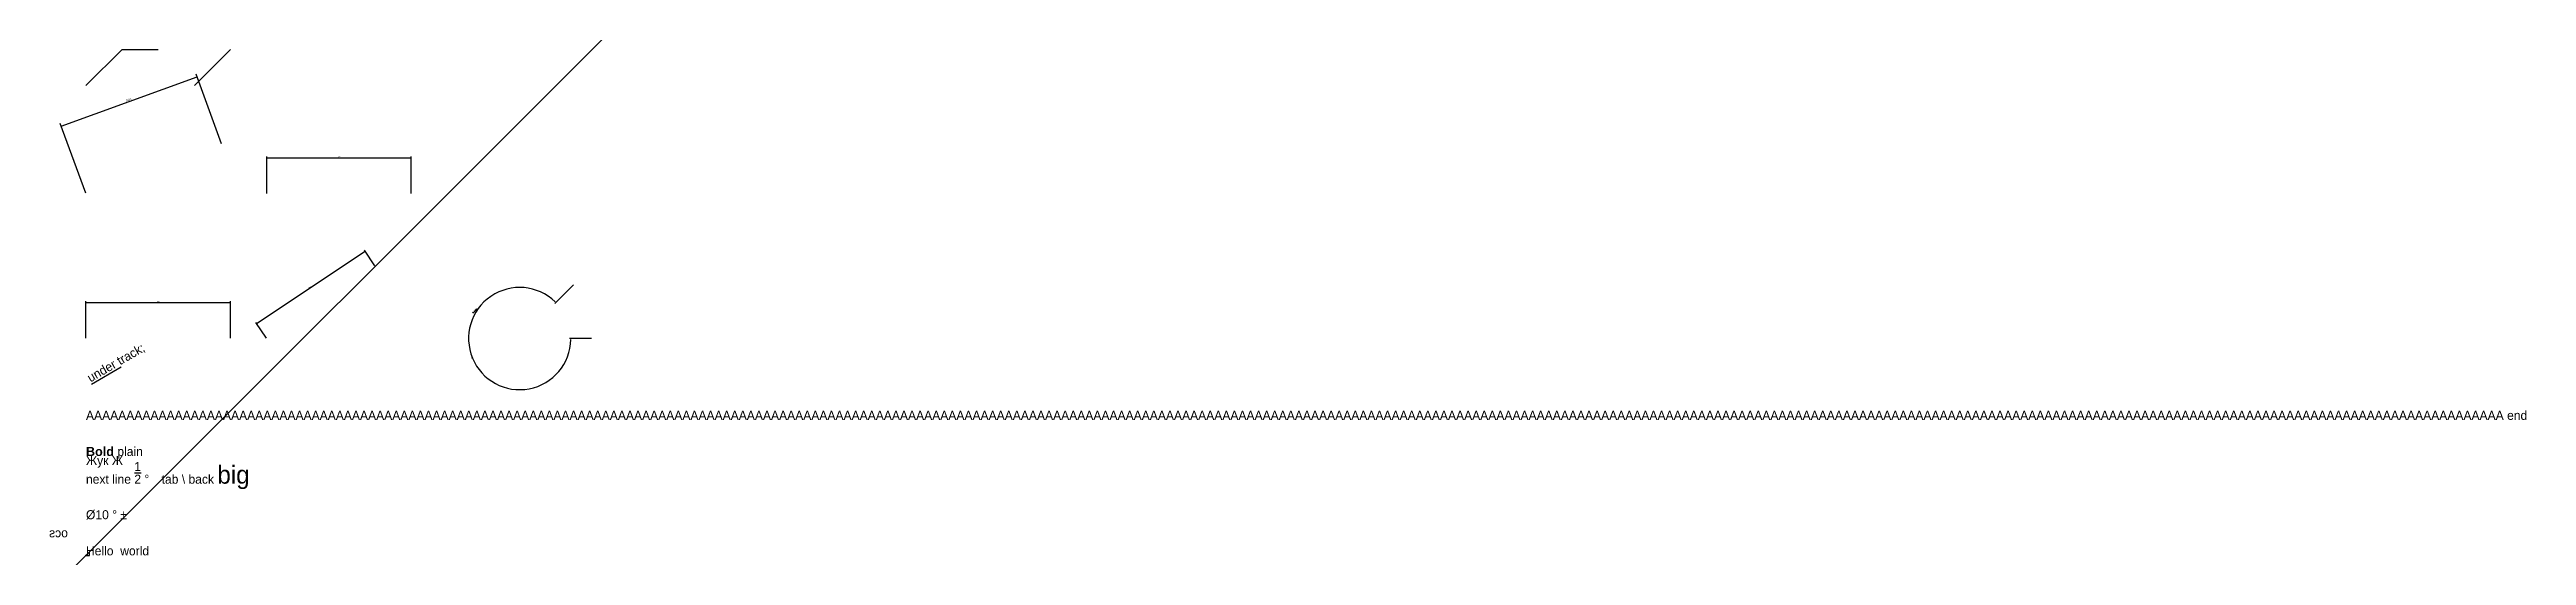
# Model space of a CAD drawing. Header units: millimetres. Extents: x -10 to 675, y 0 to 140.
import ezdxf

# ---------------------------------------------------------------- set-up
doc = ezdxf.new("R2010")
doc.units = ezdxf.units.MM
doc.styles.add('OpenSansCondensed-Light', font='OpenSansCondensed-Light.ttf')
doc.dimstyles.new('EZ_CURVED', dxfattribs={"dimtxt": 0.25, "dimasz": 0.25, "dimexe": 0.375, "dimexo": 0.125, "dimgap": 0.1, "dimtad": 1, "dimlfac": 100, "dimzin": 12, "dimdsep": 46, "dimtxsty": 'OpenSansCondensed-Light', "dimcen": 2.5, "dimazin": 2, "dimtfac": 0.5, "dimtmove": 2, "dimatfit": 3, "dimarcsym": 2})
doc.dimstyles.new('EZ_RADIUS', dxfattribs={"dimtxt": 0.25, "dimasz": 0.25, "dimexe": 0.375, "dimexo": 0.125, "dimgap": 0.1, "dimtad": 1, "dimlfac": 100, "dimzin": 12, "dimdsep": 46, "dimtxsty": 'OpenSansCondensed-Light', "dimblk": 'CLOSEDBLANK', "dimcen": 0, "dimazin": 3, "dimtfac": 0.5, "dimtofl": 0, "dimtmove": 1, "dimatfit": 3})
doc.dimstyles.new('EZDXF', dxfattribs={"dimtxt": 0.25, "dimasz": 0.175, "dimexe": 0.375, "dimexo": 0.125, "dimgap": 0.1, "dimtad": 1, "dimlfac": 100, "dimzin": 12, "dimdsep": 46, "dimtxsty": 'OpenSansCondensed-Light', "dimblk": 'ARCHTICK', "dimcen": 2.5, "dimazin": 3, "dimtfac": 0.5, "dimtmove": 2, "dimatfit": 3})

# ---------------------------------------------------------------- blocks, each defined once
blk = doc.blocks.new('_ARCHTICK')
at = {"color": 0, "linetype": 'BYBLOCK', "const_width": 0.15}
blk.add_lwpolyline([(-0.5, -0.5), (0.5, 0.5)], dxfattribs=at)
blk = doc.blocks.new('_CLOSEDBLANK')
at = {"color": 0, "linetype": 'BYBLOCK'}
blk.add_lwpolyline([(-1, 0.2), (0, 0), (-1, -0.2)], close=True, dxfattribs=at)
blk = doc.blocks.new('*D3')
blk.add_line((107.25, 67.25), (108.2, 68.2))
at = {"layer": 'Defpoints'}
for p in [(107.07, 67.07), (100, 60)]:
    blk.add_point(p, dxfattribs=at)
at = {"xscale": 0.25, "yscale": 0.25, "rotation": 225}
blk.add_blockref('_CLOSEDBLANK', (107.07, 67.07), dxfattribs=at)
at = {"insert": (107.6, 67.92), "char_height": 0.25, "attachment_point": 5, "rotation": 45, "style": 'OpenSansCondensed-Light'}
blk.add_mtext('R1000', dxfattribs=at)
blk = doc.blocks.new('WITHDIM')
blk.add_linear_dim(base=(0, 10), p1=(0, 0), p2=(20, 0), dimstyle='EZDXF').render()

msp = doc.modelspace()

# ---------------------------------------------------------------- linework, layer by layer
msp.add_xline((0, 0), (0.707106781, 0.707106781))
msp.add_point((0, 0))
msp.add_3dface([(0, 0), (1, 0), (1, 1)])

# ---------------------------------------------------------------- block references
at = {"xscale": 2, "yscale": 2, "rotation": 20}
msp.add_blockref('WITHDIM', (0, 100), dxfattribs=at)
at = {"xscale": 2}
msp.add_blockref('WITHDIM', (50, 100), dxfattribs=at)

# ---------------------------------------------------------------- texts
for s, p in [('Жук Ж', (0, 25)), ('%%c10 %%d %%p', (0, 10)), ('Hello  world', (0, 0))]:
    msp.add_text(s, height=2.5).set_placement(p)
at = {"extrusion": (0, 0, -1)}
msp.add_text('ocs', height=2.5, dxfattribs=at).set_placement((5, 5))
at = {"insert": (0, 50), "char_height": 2.5, "attachment_point": 1, "rotation": 30}
msp.add_mtext('\\Lunder\\l \\Ttrack;', dxfattribs=at)
at = {"char_height": 2.5, "attachment_point": 1}
for s, insert in [('AAAAAAAAAAAAAAAAAAAAAAAAAAAAAAAAAAAAAAAAAAAAAAAAAAAAAAAAAAAAAAAAAAAAAAAAAAAAAAAAAAAAAAAAAAAAAAAAAAAAAAAAAAAAAAAAAAAAAAAAAAAAAAAAAAAAAAAAAAAAAAAAAAAAAAAAAAAAAAAAAAAAAAAAAAAAAAAAAAAAAAAAAAAAAAAAAAAAAAAAAAAAAAAAAAAAAAAAAAAAAAAAAAAAAAAAAAAAAAAAAAAAAAAAAAAAAAAAAAAAAAAAAAAAAAAAAAAAAAAAAAAAAAAAAAAAAAAAAAAA end', (0, 40)), ('{\\fArial|b1;Bold} plain\\Pnext line \\S1/2; %%d ^I tab \\\\ back {\\H2x;big}', (0, 30))]:
    msp.add_mtext(s, dxfattribs=dict(at, insert=insert))

# ---------------------------------------------------------------- dimensions: what is measured, and where the dimension line sits
msp.add_linear_dim(base=(47.2265, 64.16025), p1=(50, 60), p2=(80, 80), angle=33.69006753, dimstyle='EZDXF').render()
msp.add_angular_dim_2l(base=(130, 70), line1=((120, 60), (140, 60)), line2=((120, 60), (135, 75)), dimstyle='EZ_CURVED').render()
msp.add_linear_dim(base=(0, 70), p1=(0, 60), p2=(40, 60), dimstyle='EZDXF').render()
dim = msp.add_radius_dim(center=(100, 60), mpoint=(107.07107, 67.07107), dimstyle='EZ_RADIUS')
dim.commit()
dim.dimension.update_dxf_attribs({"geometry": '*D3', "text_midpoint": (107.6014, 67.9196)})

# ---------------------------------------------------------------- leaders
for points in [[(0, 130), (10, 140), (20, 140)], [(30, 130), (40, 140)]]:
    msp.add_leader(points, dimstyle='EZDXF')

doc.saveas('drawing.dxf')
